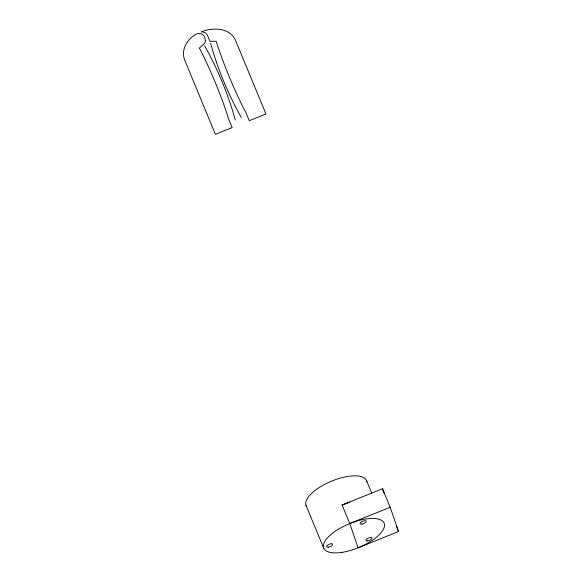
<?xml version="1.0" encoding="UTF-8"?>
<svg xmlns="http://www.w3.org/2000/svg" width="582" height="582" viewBox="0 0 582 582"><rect width="100%" height="100%" fill="white"/><g stroke="black" fill="none" stroke-linecap="round" stroke-linejoin="round"><path stroke-width="0.87" d="M210.669 43.41C217.683 68.894 228.304 94.553 241.348 117.549M235.281 119.994C228.275 94.502 217.646 68.843 204.609 45.847M342.085 505.016L382.519 488.727L390.187 507.264L398.539 531.526L358.105 547.815L349.753 523.553L342.085 505.016A32.701 12.811 -22.5 0 1 349.862 502.324M349.753 523.553L390.187 507.264M396.211 525.881L398.539 531.526M366.616 480.834L371.774 493.296M305.965 505.271L323.607 547.902M382.519 488.727L384.244 493.747M306.467 506.311A32.701 12.811 -22.5 0 1 332.111 480.921A32.701 12.811 -22.5 0 1 366.871 481.976M205.417 40.827L204.653 43.279L199.277 48.11A4.169 3.834 -19 0 1 199.451 48.35L200.026 49.303A46.16 42.457 -19 0 1 200.514 50.154C211.12 71.331 220.222 93.324 227.671 115.796A46.429 42.704 -19 0 1 227.933 116.742L228.195 117.819A4.176 3.841 -19 0 1 228.246 118.117L232.167 127.596L215.413 134.347L184.741 60.201C180.413 49.739 187.688 38.026 197.313 33.603A6.54 6.016 -19 0 1 204.638 37.044L205.417 40.827M264.948 114.385L249.285 120.663L245.284 111.249A4.176 3.841 -19 0 1 245.117 111.002L244.535 110.056A46.429 42.704 -19 0 1 244.047 109.198C233.44 88.028 224.339 66.035 216.89 43.563A46.16 42.457 -19 0 1 216.628 42.617L216.184 41.249L209.993 41.344L207.687 35.858A6.758 6.22 -19 0 0 201.328 31.894C212.452 27.209 229.373 27.456 235.281 39.838L265.574 113.054A1.091 1.004 -19 0 1 264.948 114.385M342.383 552.296A32.701 12.811 -22.5 0 0 384.258 523.465A32.701 12.811 -22.5 0 0 335.152 531.286A32.701 12.811 -22.5 0 0 342.383 552.296M362.011 524.055A3.274 1.28 -22.5 0 0 366.202 521.166A3.274 1.28 -22.5 0 0 361.291 521.952A3.274 1.28 -22.5 0 0 362.011 524.055M328.517 547.116A3.274 1.28 -22.5 0 0 332.7 544.235A3.274 1.28 -22.5 0 0 327.79 545.014A3.274 1.28 -22.5 0 0 328.517 547.116M367.802 540.86A3.274 1.28 -22.5 0 0 371.985 537.979A3.274 1.28 -22.5 0 0 367.075 538.757A3.274 1.28 -22.5 0 0 367.802 540.86"/></g></svg>
